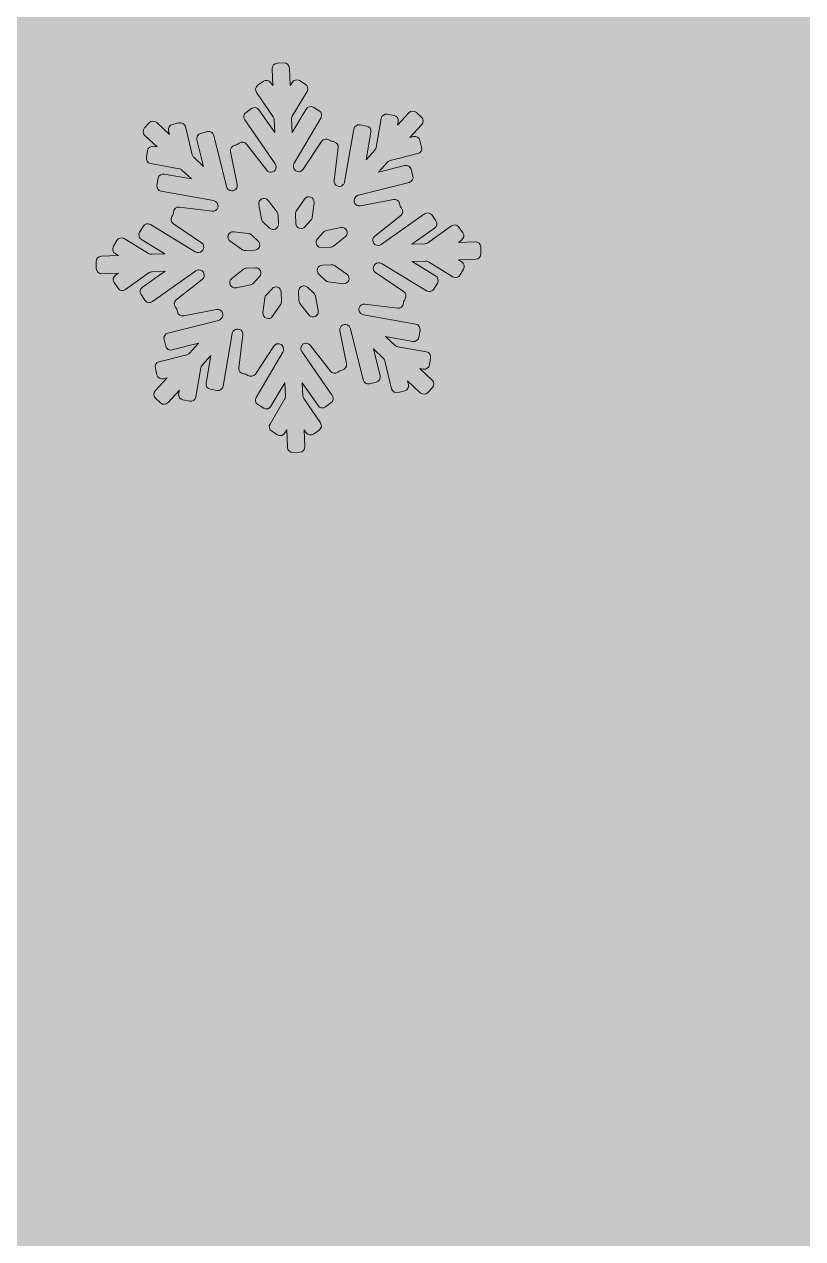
# Model space of a CAD drawing. Header units: millimetres. Extents: x 38 to 178, y -114 to -14.
# Drawn here: x 157.59 to 167.69, y -63.07 to -47.31 of the extents above; entities that cross this region are included whole.
import ezdxf

# ---------------------------------------------------------------- set-up
doc = ezdxf.new("R2010")
doc.units = ezdxf.units.MM
doc.header["$MEASUREMENT"] = 0
doc.layers.add('engraving', color=7, linetype='Continuous')
doc.layers.add('Layer 1', color=7, linetype='Continuous')

msp = doc.modelspace()

# ---------------------------------------------------------------- hatches: boundary and pattern name
at = {"layer": 'Layer 1'}
h = msp.add_hatch(color=2, dxfattribs=at)
h.dxf.hatch_style = 2
edge = h.paths.add_edge_path()
edge.add_spline(control_points=[(156.519, -27.749), (156.519, -27.749), (153.715, -27.749), (153.715, -27.749), (153.018, -26.097), (151.442, -24.9), (149.578, -24.758), (151.083, -23.643), (152.063, -21.859), (152.063, -19.842), (152.063, -16.462), (149.323, -13.721), (145.942, -13.721), (142.562, -13.721), (139.821, -16.462), (139.821, -19.842), (139.821, -21.859), (140.801, -23.643), (142.306, -24.758), (140.442, -24.9), (138.866, -26.097), (138.17, -27.749), (138.17, -27.749), (135.366, -27.749), (135.366, -27.749), (135.366, -27.749), (114.098, -27.749), (114.098, -27.749), (114.098, -27.749), (114.098, -81.46), (114.098, -81.46), (114.098, -85.792), (114.949, -89.87), (116.651, -93.698), (118.352, -97.527), (120.654, -100.853), (123.553, -103.675), (126.454, -106.499), (129.818, -108.741), (133.645, -110.403), (137.474, -112.065), (141.552, -112.898), (145.884, -112.898), (150.215, -112.898), (154.313, -112.065), (158.181, -110.403), (162.047, -108.741), (165.432, -106.499), (168.331, -103.675), (171.231, -100.853), (173.532, -97.527), (175.234, -93.698), (176.934, -89.87), (177.786, -85.792), (177.786, -81.46), (177.786, -81.46), (177.786, -27.749), (177.786, -27.749), (177.786, -27.749), (156.519, -27.749), (156.519, -27.749)], knot_values=[0, 0, 0, 0, 1, 1, 1, 2, 2, 2, 3, 3, 3, 4, 4, 4, 5, 5, 5, 6, 6, 6, 7, 7, 7, 8, 8, 8, 9, 9, 9, 10, 10, 10, 11, 11, 11, 12, 12, 12, 13, 13, 13, 14, 14, 14, 15, 15, 15, 16, 16, 16, 17, 17, 17, 18, 18, 18, 19, 19, 19, 20, 20, 20, 20], degree=3, periodic=1)
edge = h.paths.add_edge_path()
edge.add_spline(control_points=[(142.135, -19.842), (142.135, -17.743), (143.843, -16.035), (145.942, -16.035), (148.042, -16.035), (149.75, -17.743), (149.75, -19.842), (149.75, -21.942), (148.042, -23.65), (145.942, -23.65), (143.843, -23.65), (142.135, -21.942), (142.135, -19.842)], knot_values=[0, 0, 0, 0, 1, 1, 1, 2, 2, 2, 3, 3, 3, 4, 4, 4, 4], degree=3, periodic=1)
edge = h.paths.add_edge_path()
edge.add_spline(control_points=[(151.163, -85.346), (149.655, -86.778), (147.895, -87.492), (145.884, -87.492), (143.95, -87.492), (142.231, -86.778), (140.722, -85.346), (139.214, -83.915), (138.461, -82.234), (138.461, -80.3), (138.461, -80.3), (138.461, -31.811), (138.461, -31.811), (138.461, -31.811), (153.425, -31.811), (153.425, -31.811), (153.425, -31.811), (153.425, -80.3), (153.425, -80.3), (153.425, -82.234), (152.67, -83.915), (151.163, -85.346)], knot_values=[0, 0, 0, 0, 1, 1, 1, 2, 2, 2, 3, 3, 3, 4, 4, 4, 5, 5, 5, 6, 6, 6, 7, 7, 7, 7], degree=3, periodic=1)

# ---------------------------------------------------------------- linework, layer by layer
at = {"layer": 'engraving', "lineweight": 0}
for points, knots in [([(163.511, -50.198), (163.509, -50.16), (163.477, -50.131), (163.439, -50.132), (163.439, -50.132), (163.221, -50.141), (163.221, -50.141), (163.221, -50.141), (163.262, -50.112), (163.262, -50.112), (163.292, -50.091), (163.3, -50.048), (163.279, -50.017), (163.279, -50.017), (163.228, -49.944), (163.228, -49.944), (163.206, -49.912), (163.163, -49.905), (163.132, -49.927), (163.132, -49.927), (162.823, -50.145), (162.823, -50.145), (162.812, -50.153), (162.799, -50.157), (162.786, -50.158), (162.786, -50.158), (162.619, -50.164), (162.619, -50.164), (162.619, -50.164), (162.913, -49.956), (162.913, -49.956), (162.944, -49.935), (162.951, -49.892), (162.93, -49.861), (162.93, -49.861), (162.879, -49.788), (162.879, -49.788), (162.857, -49.757), (162.814, -49.749), (162.783, -49.771), (162.783, -49.771), (162.22, -50.169), (162.22, -50.169), (162.209, -50.176), (162.197, -50.181), (162.183, -50.181), (162.183, -50.181), (162.18, -50.181), (162.18, -50.181), (162.114, -50.184), (162.083, -50.1), (162.135, -50.059), (162.135, -50.059), (162.473, -49.793), (162.473, -49.793), (162.502, -49.77), (162.507, -49.727), (162.485, -49.697), (162.485, -49.697), (162.474, -49.683), (162.474, -49.683), (162.467, -49.675), (162.463, -49.665), (162.461, -49.655), (162.461, -49.655), (162.457, -49.637), (162.457, -49.637), (162.45, -49.6), (162.414, -49.576), (162.377, -49.583), (162.377, -49.583), (161.95, -49.668), (161.95, -49.668), (161.885, -49.681), (161.842, -49.604), (161.886, -49.555), (161.886, -49.555), (161.893, -49.547), (161.893, -49.547), (161.902, -49.537), (161.914, -49.53), (161.927, -49.527), (161.927, -49.527), (162.581, -49.363), (162.581, -49.363), (162.618, -49.354), (162.64, -49.317), (162.631, -49.28), (162.631, -49.28), (162.609, -49.193), (162.609, -49.193), (162.6, -49.156), (162.563, -49.134), (162.526, -49.143), (162.526, -49.143), (162.184, -49.229), (162.184, -49.229), (162.184, -49.229), (162.302, -49.1), (162.302, -49.1), (162.311, -49.09), (162.323, -49.083), (162.336, -49.079), (162.336, -49.079), (162.694, -48.989), (162.694, -48.989), (162.731, -48.98), (162.753, -48.943), (162.744, -48.906), (162.744, -48.906), (162.722, -48.819), (162.722, -48.819), (162.713, -48.783), (162.676, -48.76), (162.639, -48.769), (162.639, -48.769), (162.592, -48.781), (162.592, -48.781), (162.592, -48.781), (162.746, -48.613), (162.746, -48.613), (162.771, -48.585), (162.77, -48.542), (162.742, -48.517), (162.742, -48.517), (162.677, -48.456), (162.677, -48.456), (162.649, -48.43), (162.605, -48.432), (162.58, -48.46), (162.58, -48.46), (162.433, -48.62), (162.433, -48.62), (162.433, -48.62), (162.441, -48.572), (162.441, -48.572), (162.448, -48.535), (162.423, -48.5), (162.386, -48.493), (162.386, -48.493), (162.299, -48.477), (162.299, -48.477), (162.262, -48.471), (162.226, -48.496), (162.22, -48.533), (162.22, -48.533), (162.154, -48.91), (162.154, -48.91), (162.152, -48.923), (162.146, -48.935), (162.137, -48.945), (162.137, -48.945), (162.024, -49.068), (162.024, -49.068), (162.024, -49.068), (162.087, -48.711), (162.087, -48.711), (162.093, -48.674), (162.068, -48.639), (162.031, -48.632), (162.031, -48.632), (161.945, -48.617), (161.945, -48.617), (161.907, -48.61), (161.871, -48.635), (161.865, -48.672), (161.865, -48.672), (161.745, -49.358), (161.745, -49.358), (161.743, -49.371), (161.737, -49.383), (161.728, -49.392), (161.728, -49.392), (161.728, -49.392), (161.728, -49.392), (161.683, -49.442), (161.602, -49.404), (161.61, -49.338), (161.61, -49.338), (161.662, -48.911), (161.662, -48.911), (161.666, -48.873), (161.64, -48.839), (161.602, -48.834), (161.602, -48.834), (161.586, -48.832), (161.586, -48.832), (161.575, -48.831), (161.565, -48.827), (161.556, -48.821), (161.556, -48.821), (161.542, -48.812), (161.542, -48.812), (161.511, -48.79), (161.468, -48.799), (161.447, -48.831), (161.447, -48.831), (161.207, -49.193), (161.207, -49.193), (161.171, -49.249), (161.084, -49.224), (161.082, -49.158), (161.082, -49.158), (161.081, -49.15), (161.081, -49.15), (161.081, -49.137), (161.084, -49.124), (161.091, -49.113), (161.091, -49.113), (161.438, -48.527), (161.438, -48.527), (161.457, -48.495), (161.447, -48.453), (161.415, -48.434), (161.415, -48.434), (161.339, -48.388), (161.339, -48.388), (161.307, -48.368), (161.264, -48.379), (161.244, -48.411), (161.244, -48.411), (161.064, -48.716), (161.064, -48.716), (161.064, -48.716), (161.057, -48.541), (161.057, -48.541), (161.056, -48.527), (161.06, -48.514), (161.066, -48.503), (161.066, -48.503), (161.257, -48.182), (161.257, -48.182), (161.276, -48.15), (161.266, -48.108), (161.234, -48.088), (161.234, -48.088), (161.158, -48.042), (161.158, -48.042), (161.125, -48.022), (161.083, -48.033), (161.063, -48.066), (161.063, -48.066), (161.039, -48.106), (161.039, -48.106), (161.039, -48.106), (161.03, -47.879), (161.03, -47.879), (161.028, -47.841), (160.997, -47.812), (160.959, -47.813), (160.959, -47.813), (160.871, -47.816), (160.871, -47.816), (160.833, -47.818), (160.803, -47.85), (160.805, -47.888), (160.805, -47.888), (160.814, -48.107), (160.814, -48.107), (160.814, -48.107), (160.787, -48.069), (160.787, -48.069), (160.765, -48.037), (160.722, -48.029), (160.691, -48.051), (160.691, -48.051), (160.619, -48.102), (160.619, -48.102), (160.588, -48.124), (160.581, -48.167), (160.602, -48.197), (160.602, -48.197), (160.82, -48.512), (160.82, -48.512), (160.827, -48.523), (160.831, -48.535), (160.832, -48.548), (160.832, -48.548), (160.839, -48.717), (160.839, -48.717), (160.839, -48.717), (160.634, -48.421), (160.634, -48.421), (160.612, -48.39), (160.569, -48.382), (160.538, -48.404), (160.538, -48.404), (160.466, -48.455), (160.466, -48.455), (160.435, -48.477), (160.428, -48.519), (160.449, -48.55), (160.449, -48.55), (160.844, -49.122), (160.844, -49.122), (160.852, -49.132), (160.856, -49.145), (160.856, -49.158), (160.856, -49.158), (160.856, -49.159), (160.856, -49.159), (160.859, -49.226), (160.774, -49.257), (160.734, -49.204), (160.734, -49.204), (160.474, -48.866), (160.474, -48.866), (160.45, -48.836), (160.407, -48.831), (160.377, -48.854), (160.377, -48.854), (160.364, -48.864), (160.364, -48.864), (160.356, -48.871), (160.346, -48.876), (160.335, -48.878), (160.335, -48.878), (160.319, -48.881), (160.319, -48.881), (160.282, -48.888), (160.258, -48.924), (160.265, -48.961), (160.265, -48.961), (160.35, -49.392), (160.35, -49.392), (160.363, -49.457), (160.285, -49.5), (160.236, -49.455), (160.236, -49.455), (160.232, -49.451), (160.232, -49.451), (160.222, -49.442), (160.215, -49.43), (160.212, -49.417), (160.212, -49.417), (160.048, -48.754), (160.048, -48.754), (160.039, -48.717), (160.002, -48.695), (159.965, -48.704), (159.965, -48.704), (159.879, -48.726), (159.879, -48.726), (159.843, -48.735), (159.82, -48.772), (159.829, -48.809), (159.829, -48.809), (159.915, -49.155), (159.915, -49.155), (159.915, -49.155), (159.788, -49.036), (159.788, -49.036), (159.779, -49.027), (159.772, -49.016), (159.769, -49.003), (159.769, -49.003), (159.679, -48.639), (159.679, -48.639), (159.67, -48.602), (159.632, -48.58), (159.595, -48.589), (159.595, -48.589), (159.51, -48.61), (159.51, -48.61), (159.473, -48.62), (159.451, -48.657), (159.46, -48.693), (159.46, -48.693), (159.472, -48.74), (159.472, -48.74), (159.472, -48.74), (159.307, -48.587), (159.307, -48.587), (159.279, -48.56), (159.235, -48.562), (159.21, -48.59), (159.21, -48.59), (159.15, -48.656), (159.15, -48.656), (159.125, -48.684), (159.126, -48.727), (159.154, -48.752), (159.154, -48.752), (159.315, -48.903), (159.315, -48.903), (159.315, -48.903), (159.268, -48.894), (159.268, -48.894), (159.23, -48.888), (159.194, -48.913), (159.188, -48.95), (159.188, -48.95), (159.173, -49.038), (159.173, -49.038), (159.166, -49.075), (159.191, -49.111), (159.228, -49.117), (159.228, -49.117), (159.6, -49.185), (159.6, -49.185), (159.613, -49.187), (159.625, -49.193), (159.635, -49.202), (159.635, -49.202), (159.758, -49.317), (159.758, -49.317), (159.758, -49.317), (159.406, -49.254), (159.406, -49.254), (159.369, -49.247), (159.333, -49.272), (159.326, -49.309), (159.326, -49.309), (159.311, -49.398), (159.311, -49.398), (159.304, -49.435), (159.329, -49.47), (159.366, -49.477), (159.366, -49.477), (160.044, -49.599), (160.044, -49.599), (160.057, -49.602), (160.069, -49.608), (160.078, -49.617), (160.078, -49.617), (160.081, -49.62), (160.081, -49.62), (160.13, -49.665), (160.092, -49.746), (160.026, -49.738), (160.026, -49.738), (159.604, -49.684), (159.604, -49.684), (159.566, -49.679), (159.532, -49.706), (159.527, -49.744), (159.527, -49.744), (159.525, -49.761), (159.525, -49.761), (159.524, -49.772), (159.52, -49.782), (159.514, -49.791), (159.514, -49.791), (159.505, -49.805), (159.505, -49.805), (159.484, -49.837), (159.492, -49.879), (159.523, -49.9), (159.523, -49.9), (159.887, -50.146), (159.887, -50.146), (159.942, -50.183), (159.917, -50.269), (159.851, -50.272), (159.851, -50.272), (159.843, -50.272), (159.843, -50.272), (159.829, -50.272), (159.816, -50.269), (159.804, -50.262), (159.804, -50.262), (159.226, -49.91), (159.226, -49.91), (159.194, -49.89), (159.151, -49.9), (159.132, -49.933), (159.132, -49.933), (159.086, -50.01), (159.086, -50.01), (159.067, -50.042), (159.077, -50.084), (159.109, -50.103), (159.109, -50.103), (159.413, -50.288), (159.413, -50.288), (159.413, -50.288), (159.24, -50.295), (159.24, -50.295), (159.227, -50.296), (159.213, -50.292), (159.202, -50.285), (159.202, -50.285), (158.885, -50.092), (158.885, -50.092), (158.853, -50.073), (158.81, -50.083), (158.79, -50.116), (158.79, -50.116), (158.745, -50.192), (158.745, -50.192), (158.726, -50.225), (158.736, -50.266), (158.768, -50.286), (158.768, -50.286), (158.811, -50.312), (158.811, -50.312), (158.811, -50.312), (158.585, -50.321), (158.585, -50.321), (158.548, -50.322), (158.518, -50.354), (158.52, -50.392), (158.52, -50.392), (158.523, -50.481), (158.523, -50.481), (158.525, -50.519), (158.557, -50.549), (158.594, -50.547), (158.594, -50.547), (158.813, -50.539), (158.813, -50.539), (158.813, -50.539), (158.772, -50.567), (158.772, -50.567), (158.741, -50.589), (158.734, -50.631), (158.755, -50.662), (158.755, -50.662), (158.806, -50.736), (158.806, -50.736), (158.828, -50.767), (158.871, -50.775), (158.902, -50.753), (158.902, -50.753), (159.211, -50.534), (159.211, -50.534), (159.222, -50.527), (159.235, -50.522), (159.248, -50.522), (159.248, -50.522), (159.415, -50.515), (159.415, -50.515), (159.415, -50.515), (159.121, -50.723), (159.121, -50.723), (159.09, -50.745), (159.083, -50.787), (159.104, -50.818), (159.104, -50.818), (159.155, -50.892), (159.155, -50.892), (159.176, -50.923), (159.22, -50.931), (159.251, -50.909), (159.251, -50.909), (159.814, -50.511), (159.814, -50.511), (159.825, -50.503), (159.837, -50.499), (159.851, -50.498), (159.851, -50.498), (159.854, -50.498), (159.854, -50.498), (159.92, -50.496), (159.951, -50.58), (159.899, -50.621), (159.899, -50.621), (159.561, -50.887), (159.561, -50.887), (159.532, -50.91), (159.526, -50.952), (159.549, -50.982), (159.549, -50.982), (159.56, -50.996), (159.56, -50.996), (159.567, -51.005), (159.571, -51.014), (159.573, -51.025), (159.573, -51.025), (159.577, -51.042), (159.577, -51.042), (159.584, -51.079), (159.62, -51.103), (159.657, -51.096), (159.657, -51.096), (160.084, -51.011), (160.084, -51.011), (160.148, -50.998), (160.192, -51.076), (160.148, -51.125), (160.148, -51.125), (160.14, -51.132), (160.14, -51.132), (160.131, -51.142), (160.12, -51.149), (160.107, -51.153), (160.107, -51.153), (159.453, -51.317), (159.453, -51.317), (159.416, -51.326), (159.394, -51.363), (159.403, -51.4), (159.403, -51.4), (159.424, -51.487), (159.424, -51.487), (159.433, -51.523), (159.471, -51.546), (159.508, -51.537), (159.508, -51.537), (159.85, -51.451), (159.85, -51.451), (159.85, -51.451), (159.732, -51.58), (159.732, -51.58), (159.723, -51.59), (159.711, -51.597), (159.698, -51.6), (159.698, -51.6), (159.34, -51.69), (159.34, -51.69), (159.303, -51.699), (159.281, -51.736), (159.29, -51.773), (159.29, -51.773), (159.311, -51.86), (159.311, -51.86), (159.321, -51.897), (159.358, -51.919), (159.395, -51.91), (159.395, -51.91), (159.441, -51.898), (159.441, -51.898), (159.441, -51.898), (159.288, -52.067), (159.288, -52.067), (159.263, -52.094), (159.264, -52.137), (159.292, -52.163), (159.292, -52.163), (159.357, -52.224), (159.357, -52.224), (159.385, -52.25), (159.428, -52.248), (159.454, -52.22), (159.454, -52.22), (159.601, -52.059), (159.601, -52.059), (159.601, -52.059), (159.592, -52.107), (159.592, -52.107), (159.586, -52.144), (159.611, -52.18), (159.648, -52.186), (159.648, -52.186), (159.735, -52.202), (159.735, -52.202), (159.772, -52.209), (159.808, -52.184), (159.814, -52.146), (159.814, -52.146), (159.88, -51.769), (159.88, -51.769), (159.882, -51.756), (159.888, -51.744), (159.897, -51.735), (159.897, -51.735), (160.009, -51.611), (160.009, -51.611), (160.009, -51.611), (159.947, -51.968), (159.947, -51.968), (159.941, -52.005), (159.965, -52.041), (160.003, -52.047), (160.003, -52.047), (160.089, -52.063), (160.089, -52.063), (160.127, -52.07), (160.163, -52.045), (160.169, -52.007), (160.169, -52.007), (160.288, -51.322), (160.288, -51.322), (160.291, -51.309), (160.297, -51.297), (160.305, -51.287), (160.305, -51.287), (160.305, -51.287), (160.305, -51.287), (160.35, -51.238), (160.432, -51.275), (160.424, -51.342), (160.424, -51.342), (160.372, -51.769), (160.372, -51.769), (160.368, -51.806), (160.394, -51.84), (160.432, -51.845), (160.432, -51.845), (160.448, -51.847), (160.448, -51.847), (160.459, -51.848), (160.469, -51.852), (160.478, -51.858), (160.478, -51.858), (160.491, -51.868), (160.491, -51.868), (160.523, -51.889), (160.566, -51.881), (160.587, -51.849), (160.587, -51.849), (160.826, -51.486), (160.826, -51.486), (160.863, -51.431), (160.949, -51.455), (160.952, -51.522), (160.952, -51.522), (160.952, -51.529), (160.952, -51.529), (160.953, -51.542), (160.95, -51.556), (160.943, -51.567), (160.943, -51.567), (160.596, -52.152), (160.596, -52.152), (160.577, -52.184), (160.587, -52.226), (160.619, -52.246), (160.619, -52.246), (160.695, -52.292), (160.695, -52.292), (160.727, -52.312), (160.77, -52.301), (160.789, -52.268), (160.789, -52.268), (160.97, -51.964), (160.97, -51.964), (160.97, -51.964), (160.977, -52.139), (160.977, -52.139), (160.978, -52.152), (160.974, -52.165), (160.967, -52.177), (160.967, -52.177), (160.777, -52.498), (160.777, -52.498), (160.758, -52.53), (160.768, -52.572), (160.8, -52.591), (160.8, -52.591), (160.876, -52.637), (160.876, -52.637), (160.909, -52.657), (160.951, -52.647), (160.971, -52.614), (160.971, -52.614), (160.995, -52.573), (160.995, -52.573), (160.995, -52.573), (161.004, -52.801), (161.004, -52.801), (161.005, -52.838), (161.037, -52.868), (161.075, -52.866), (161.075, -52.866), (161.163, -52.863), (161.163, -52.863), (161.201, -52.862), (161.23, -52.83), (161.229, -52.792), (161.229, -52.792), (161.22, -52.572), (161.22, -52.572), (161.22, -52.572), (161.247, -52.611), (161.247, -52.611), (161.268, -52.642), (161.311, -52.65), (161.343, -52.628), (161.343, -52.628), (161.415, -52.577), (161.415, -52.577), (161.446, -52.555), (161.453, -52.513), (161.432, -52.482), (161.432, -52.482), (161.214, -52.167), (161.214, -52.167), (161.207, -52.157), (161.203, -52.144), (161.202, -52.131), (161.202, -52.131), (161.195, -51.963), (161.195, -51.963), (161.195, -51.963), (161.4, -52.259), (161.4, -52.259), (161.421, -52.29), (161.465, -52.298), (161.496, -52.276), (161.496, -52.276), (161.568, -52.225), (161.568, -52.225), (161.599, -52.203), (161.606, -52.16), (161.585, -52.13), (161.585, -52.13), (161.19, -51.558), (161.19, -51.558), (161.182, -51.547), (161.178, -51.534), (161.177, -51.521), (161.177, -51.521), (161.177, -51.52), (161.177, -51.52), (161.175, -51.454), (161.259, -51.423), (161.3, -51.476), (161.3, -51.476), (161.56, -51.813), (161.56, -51.813), (161.583, -51.844), (161.627, -51.849), (161.657, -51.825), (161.657, -51.825), (161.67, -51.815), (161.67, -51.815), (161.678, -51.809), (161.688, -51.804), (161.699, -51.802), (161.699, -51.802), (161.715, -51.799), (161.715, -51.799), (161.752, -51.791), (161.776, -51.755), (161.769, -51.718), (161.769, -51.718), (161.684, -51.288), (161.684, -51.288), (161.671, -51.223), (161.749, -51.179), (161.798, -51.224), (161.798, -51.224), (161.802, -51.228), (161.802, -51.228), (161.812, -51.237), (161.819, -51.249), (161.822, -51.262), (161.822, -51.262), (161.986, -51.925), (161.986, -51.925), (161.995, -51.962), (162.032, -51.984), (162.069, -51.975), (162.069, -51.975), (162.154, -51.954), (162.154, -51.954), (162.191, -51.945), (162.213, -51.907), (162.204, -51.871), (162.204, -51.871), (162.119, -51.524), (162.119, -51.524), (162.119, -51.524), (162.245, -51.643), (162.245, -51.643), (162.255, -51.652), (162.262, -51.664), (162.265, -51.677), (162.265, -51.677), (162.355, -52.04), (162.355, -52.04), (162.364, -52.077), (162.402, -52.1), (162.438, -52.09), (162.438, -52.09), (162.524, -52.069), (162.524, -52.069), (162.561, -52.06), (162.583, -52.023), (162.574, -51.986), (162.574, -51.986), (162.562, -51.939), (162.562, -51.939), (162.562, -51.939), (162.727, -52.093), (162.727, -52.093), (162.755, -52.119), (162.798, -52.117), (162.824, -52.089), (162.824, -52.089), (162.884, -52.024), (162.884, -52.024), (162.909, -51.996), (162.908, -51.953), (162.88, -51.927), (162.88, -51.927), (162.719, -51.777), (162.719, -51.777), (162.719, -51.777), (162.766, -51.785), (162.766, -51.785), (162.804, -51.792), (162.839, -51.767), (162.846, -51.729), (162.846, -51.729), (162.861, -51.641), (162.861, -51.641), (162.868, -51.604), (162.843, -51.569), (162.806, -51.562), (162.806, -51.562), (162.434, -51.495), (162.434, -51.495), (162.421, -51.492), (162.409, -51.486), (162.399, -51.477), (162.399, -51.477), (162.276, -51.362), (162.276, -51.362), (162.276, -51.362), (162.628, -51.426), (162.628, -51.426), (162.665, -51.433), (162.701, -51.408), (162.708, -51.37), (162.708, -51.37), (162.723, -51.282), (162.723, -51.282), (162.729, -51.245), (162.705, -51.209), (162.668, -51.203), (162.668, -51.203), (161.99, -51.08), (161.99, -51.08), (161.977, -51.078), (161.965, -51.072), (161.956, -51.063), (161.956, -51.063), (161.952, -51.06), (161.952, -51.06), (161.904, -51.014), (161.942, -50.933), (162.008, -50.942), (162.008, -50.942), (162.43, -50.995), (162.43, -50.995), (162.468, -51), (162.502, -50.973), (162.507, -50.936), (162.507, -50.936), (162.509, -50.918), (162.509, -50.918), (162.51, -50.908), (162.514, -50.898), (162.52, -50.889), (162.52, -50.889), (162.529, -50.874), (162.529, -50.874), (162.55, -50.843), (162.542, -50.801), (162.51, -50.78), (162.51, -50.78), (162.147, -50.533), (162.147, -50.533), (162.092, -50.496), (162.117, -50.411), (162.183, -50.408), (162.183, -50.408), (162.191, -50.408), (162.191, -50.408), (162.205, -50.407), (162.218, -50.411), (162.23, -50.418), (162.23, -50.418), (162.808, -50.77), (162.808, -50.77), (162.84, -50.79), (162.883, -50.779), (162.902, -50.746), (162.902, -50.746), (162.948, -50.67), (162.948, -50.67), (162.967, -50.637), (162.956, -50.596), (162.924, -50.576), (162.924, -50.576), (162.621, -50.391), (162.621, -50.391), (162.621, -50.391), (162.794, -50.384), (162.794, -50.384), (162.807, -50.384), (162.82, -50.387), (162.832, -50.394), (162.832, -50.394), (163.149, -50.587), (163.149, -50.587), (163.181, -50.607), (163.224, -50.596), (163.243, -50.564), (163.243, -50.564), (163.289, -50.487), (163.289, -50.487), (163.308, -50.455), (163.297, -50.413), (163.265, -50.393), (163.265, -50.393), (163.223, -50.368), (163.223, -50.368), (163.223, -50.368), (163.448, -50.359), (163.448, -50.359), (163.486, -50.357), (163.516, -50.326), (163.514, -50.288), (163.514, -50.288), (163.511, -50.198), (163.511, -50.198)], [0, 0, 0, 0, 1, 1, 1, 2, 2, 2, 3, 3, 3, 4, 4, 4, 5, 5, 5, 6, 6, 6, 7, 7, 7, 8, 8, 8, 9, 9, 9, 10, 10, 10, 11, 11, 11, 12, 12, 12, 13, 13, 13, 14, 14, 14, 15, 15, 15, 16, 16, 16, 17, 17, 17, 18, 18, 18, 19, 19, 19, 20, 20, 20, 21, 21, 21, 22, 22, 22, 23, 23, 23, 24, 24, 24, 25, 25, 25, 26, 26, 26, 27, 27, 27, 28, 28, 28, 29, 29, 29, 30, 30, 30, 31, 31, 31, 32, 32, 32, 33, 33, 33, 34, 34, 34, 35, 35, 35, 36, 36, 36, 37, 37, 37, 38, 38, 38, 39, 39, 39, 40, 40, 40, 41, 41, 41, 42, 42, 42, 43, 43, 43, 44, 44, 44, 45, 45, 45, 46, 46, 46, 47, 47, 47, 48, 48, 48, 49, 49, 49, 50, 50, 50, 51, 51, 51, 52, 52, 52, 53, 53, 53, 54, 54, 54, 55, 55, 55, 56, 56, 56, 57, 57, 57, 58, 58, 58, 59, 59, 59, 60, 60, 60, 61, 61, 61, 62, 62, 62, 63, 63, 63, 64, 64, 64, 65, 65, 65, 66, 66, 66, 67, 67, 67, 68, 68, 68, 69, 69, 69, 70, 70, 70, 71, 71, 71, 72, 72, 72, 73, 73, 73, 74, 74, 74, 75, 75, 75, 76, 76, 76, 77, 77, 77, 78, 78, 78, 79, 79, 79, 80, 80, 80, 81, 81, 81, 82, 82, 82, 83, 83, 83, 84, 84, 84, 85, 85, 85, 86, 86, 86, 87, 87, 87, 88, 88, 88, 89, 89, 89, 90, 90, 90, 91, 91, 91, 92, 92, 92, 93, 93, 93, 94, 94, 94, 95, 95, 95, 96, 96, 96, 97, 97, 97, 98, 98, 98, 99, 99, 99, 100, 100, 100, 101, 101, 101, 102, 102, 102, 103, 103, 103, 104, 104, 104, 105, 105, 105, 106, 106, 106, 107, 107, 107, 108, 108, 108, 109, 109, 109, 110, 110, 110, 111, 111, 111, 112, 112, 112, 113, 113, 113, 114, 114, 114, 115, 115, 115, 116, 116, 116, 117, 117, 117, 118, 118, 118, 119, 119, 119, 120, 120, 120, 121, 121, 121, 122, 122, 122, 123, 123, 123, 124, 124, 124, 125, 125, 125, 126, 126, 126, 127, 127, 127, 128, 128, 128, 129, 129, 129, 130, 130, 130, 131, 131, 131, 132, 132, 132, 133, 133, 133, 134, 134, 134, 135, 135, 135, 136, 136, 136, 137, 137, 137, 138, 138, 138, 139, 139, 139, 140, 140, 140, 141, 141, 141, 142, 142, 142, 143, 143, 143, 144, 144, 144, 145, 145, 145, 146, 146, 146, 147, 147, 147, 148, 148, 148, 149, 149, 149, 150, 150, 150, 151, 151, 151, 152, 152, 152, 153, 153, 153, 154, 154, 154, 155, 155, 155, 156, 156, 156, 157, 157, 157, 158, 158, 158, 159, 159, 159, 160, 160, 160, 161, 161, 161, 162, 162, 162, 163, 163, 163, 164, 164, 164, 165, 165, 165, 166, 166, 166, 167, 167, 167, 168, 168, 168, 169, 169, 169, 170, 170, 170, 171, 171, 171, 172, 172, 172, 173, 173, 173, 174, 174, 174, 175, 175, 175, 176, 176, 176, 177, 177, 177, 178, 178, 178, 179, 179, 179, 180, 180, 180, 181, 181, 181, 182, 182, 182, 183, 183, 183, 184, 184, 184, 185, 185, 185, 186, 186, 186, 187, 187, 187, 188, 188, 188, 189, 189, 189, 190, 190, 190, 191, 191, 191, 192, 192, 192, 193, 193, 193, 194, 194, 194, 195, 195, 195, 196, 196, 196, 197, 197, 197, 198, 198, 198, 199, 199, 199, 200, 200, 200, 201, 201, 201, 202, 202, 202, 203, 203, 203, 204, 204, 204, 205, 205, 205, 206, 206, 206, 207, 207, 207, 208, 208, 208, 209, 209, 209, 210, 210, 210, 211, 211, 211, 212, 212, 212, 213, 213, 213, 214, 214, 214, 215, 215, 215, 216, 216, 216, 217, 217, 217, 218, 218, 218, 219, 219, 219, 220, 220, 220, 221, 221, 221, 222, 222, 222, 223, 223, 223, 224, 224, 224, 225, 225, 225, 226, 226, 226, 227, 227, 227, 228, 228, 228, 229, 229, 229, 230, 230, 230, 231, 231, 231, 232, 232, 232, 233, 233, 233, 234, 234, 234, 235, 235, 235, 236, 236, 236, 237, 237, 237, 238, 238, 238, 239, 239, 239, 240, 240, 240, 241, 241, 241, 242, 242, 242, 243, 243, 243, 244, 244, 244, 245, 245, 245, 246, 246, 246, 247, 247, 247, 248, 248, 248, 249, 249, 249, 250, 250, 250, 251, 251, 251, 252, 252, 252, 253, 253, 253, 254, 254, 254, 255, 255, 255, 256, 256, 256, 257, 257, 257, 258, 258, 258, 259, 259, 259, 260, 260, 260, 261, 261, 261, 262, 262, 262, 263, 263, 263, 264, 264, 264, 265, 265, 265, 266, 266, 266, 267, 267, 267, 268, 268, 268, 269, 269, 269, 270, 270, 270, 271, 271, 271, 272, 272, 272, 273, 273, 273, 274, 274, 274, 275, 275, 275, 276, 276, 276, 277, 277, 277, 278, 278, 278, 279, 279, 279, 280, 280, 280, 281, 281, 281, 282, 282, 282, 283, 283, 283, 284, 284, 284, 285, 285, 285, 286, 286, 286, 287, 287, 287, 288, 288, 288, 289, 289, 289, 290, 290, 290, 291, 291, 291, 292, 292, 292, 293, 293, 293, 294, 294, 294, 295, 295, 295, 296, 296, 296, 297, 297, 297, 298, 298, 298, 299, 299, 299, 300, 300, 300, 301, 301, 301, 302, 302, 302, 303, 303, 303, 304, 304, 304, 305, 305, 305, 306, 306, 306, 307, 307, 307, 308, 308, 308, 309, 309, 309, 310, 310, 310, 311, 311, 311, 312, 312, 312, 313, 313, 313, 314, 314, 314, 315, 315, 315, 316, 316, 316, 317, 317, 317, 318, 318, 318, 319, 319, 319, 320, 320, 320, 321, 321, 321, 322, 322, 322, 323, 323, 323, 324, 324, 324, 325, 325, 325, 326, 326, 326, 327, 327, 327, 328, 328, 328, 329, 329, 329, 330, 330, 330, 331, 331, 331, 332, 332, 332, 333, 333, 333, 334, 334, 334, 335, 335, 335, 336, 336, 336, 336]), ([(160.753, -49.598), (160.753, -49.598), (160.868, -49.747), (160.868, -49.747), (160.876, -49.759), (160.881, -49.772), (160.882, -49.787), (160.882, -49.787), (160.887, -49.903), (160.887, -49.903), (160.889, -49.964), (160.816, -49.997), (160.771, -49.955), (160.771, -49.955), (160.689, -49.878), (160.689, -49.878), (160.678, -49.868), (160.671, -49.855), (160.668, -49.841), (160.668, -49.841), (160.631, -49.653), (160.631, -49.653), (160.617, -49.582), (160.708, -49.541), (160.753, -49.598)], [0, 0, 0, 0, 1, 1, 1, 2, 2, 2, 3, 3, 3, 4, 4, 4, 5, 5, 5, 6, 6, 6, 7, 7, 7, 8, 8, 8, 8]), ([(161.112, -49.894), (161.112, -49.894), (161.107, -49.778), (161.107, -49.778), (161.106, -49.764), (161.11, -49.75), (161.118, -49.738), (161.118, -49.738), (161.223, -49.58), (161.223, -49.58), (161.263, -49.519), (161.357, -49.554), (161.348, -49.626), (161.348, -49.626), (161.325, -49.816), (161.325, -49.816), (161.323, -49.83), (161.317, -49.843), (161.307, -49.854), (161.307, -49.854), (161.231, -49.938), (161.231, -49.938), (161.189, -49.983), (161.114, -49.956), (161.112, -49.894)], [0, 0, 0, 0, 1, 1, 1, 2, 2, 2, 3, 3, 3, 4, 4, 4, 5, 5, 5, 6, 6, 6, 7, 7, 7, 8, 8, 8, 8]), ([(161.393, -50.095), (161.393, -50.095), (161.472, -50.008), (161.472, -50.008), (161.482, -49.998), (161.495, -49.99), (161.51, -49.987), (161.51, -49.987), (161.698, -49.95), (161.698, -49.95), (161.769, -49.936), (161.81, -50.026), (161.754, -50.071), (161.754, -50.071), (161.602, -50.19), (161.602, -50.19), (161.591, -50.199), (161.577, -50.205), (161.562, -50.205), (161.562, -50.205), (161.447, -50.21), (161.447, -50.21), (161.386, -50.212), (161.352, -50.14), (161.393, -50.095)], [0, 0, 0, 0, 1, 1, 1, 2, 2, 2, 3, 3, 3, 4, 4, 4, 5, 5, 5, 6, 6, 6, 7, 7, 7, 8, 8, 8, 8]), ([(160.422, -50.236), (160.422, -50.236), (160.261, -50.127), (160.261, -50.127), (160.202, -50.086), (160.237, -49.993), (160.308, -50.002), (160.308, -50.002), (160.497, -50.026), (160.497, -50.026), (160.512, -50.028), (160.525, -50.034), (160.535, -50.044), (160.535, -50.044), (160.622, -50.125), (160.622, -50.125), (160.666, -50.166), (160.638, -50.241), (160.577, -50.243), (160.577, -50.243), (160.463, -50.248), (160.463, -50.248), (160.449, -50.248), (160.434, -50.244), (160.422, -50.236)], [0, 0, 0, 0, 1, 1, 1, 2, 2, 2, 3, 3, 3, 4, 4, 4, 5, 5, 5, 6, 6, 6, 7, 7, 7, 8, 8, 8, 8]), ([(160.64, -50.585), (160.64, -50.585), (160.561, -50.671), (160.561, -50.671), (160.552, -50.682), (160.539, -50.689), (160.524, -50.692), (160.524, -50.692), (160.336, -50.73), (160.336, -50.73), (160.265, -50.744), (160.223, -50.653), (160.28, -50.609), (160.28, -50.609), (160.432, -50.489), (160.432, -50.489), (160.443, -50.48), (160.457, -50.475), (160.472, -50.474), (160.472, -50.474), (160.587, -50.47), (160.587, -50.47), (160.648, -50.468), (160.681, -50.54), (160.64, -50.585)], [0, 0, 0, 0, 1, 1, 1, 2, 2, 2, 3, 3, 3, 4, 4, 4, 5, 5, 5, 6, 6, 6, 7, 7, 7, 8, 8, 8, 8]), ([(161.612, -50.443), (161.612, -50.443), (161.772, -50.553), (161.772, -50.553), (161.832, -50.593), (161.797, -50.686), (161.725, -50.677), (161.725, -50.677), (161.537, -50.653), (161.537, -50.653), (161.522, -50.651), (161.509, -50.645), (161.498, -50.635), (161.498, -50.635), (161.412, -50.555), (161.412, -50.555), (161.368, -50.513), (161.395, -50.439), (161.456, -50.436), (161.456, -50.436), (161.57, -50.432), (161.57, -50.432), (161.585, -50.431), (161.599, -50.435), (161.612, -50.443)], [0, 0, 0, 0, 1, 1, 1, 2, 2, 2, 3, 3, 3, 4, 4, 4, 5, 5, 5, 6, 6, 6, 7, 7, 7, 8, 8, 8, 8]), ([(160.922, -50.785), (160.922, -50.785), (160.927, -50.901), (160.927, -50.901), (160.928, -50.915), (160.924, -50.93), (160.916, -50.942), (160.916, -50.942), (160.811, -51.1), (160.811, -51.1), (160.771, -51.16), (160.677, -51.125), (160.686, -51.054), (160.686, -51.054), (160.709, -50.864), (160.709, -50.864), (160.711, -50.849), (160.717, -50.836), (160.727, -50.826), (160.727, -50.826), (160.803, -50.742), (160.803, -50.742), (160.844, -50.696), (160.92, -50.724), (160.922, -50.785)], [0, 0, 0, 0, 1, 1, 1, 2, 2, 2, 3, 3, 3, 4, 4, 4, 5, 5, 5, 6, 6, 6, 7, 7, 7, 8, 8, 8, 8]), ([(161.281, -51.081), (161.281, -51.081), (161.166, -50.932), (161.166, -50.932), (161.157, -50.921), (161.153, -50.907), (161.152, -50.893), (161.152, -50.893), (161.147, -50.777), (161.147, -50.777), (161.145, -50.716), (161.218, -50.682), (161.263, -50.724), (161.263, -50.724), (161.345, -50.801), (161.345, -50.801), (161.356, -50.811), (161.363, -50.824), (161.366, -50.838), (161.366, -50.838), (161.403, -51.026), (161.403, -51.026), (161.417, -51.097), (161.325, -51.139), (161.281, -51.081)], [0, 0, 0, 0, 1, 1, 1, 2, 2, 2, 3, 3, 3, 4, 4, 4, 5, 5, 5, 6, 6, 6, 7, 7, 7, 8, 8, 8, 8])]:
    msp.add_open_spline(points, degree=3, knots=knots, dxfattribs=at)
at = {"layer": 'Layer 1', "lineweight": 0}
msp.add_open_spline([(156.519, -27.749), (156.519, -27.749), (153.715, -27.749), (153.715, -27.749), (153.018, -26.097), (151.442, -24.9), (149.578, -24.758), (151.083, -23.643), (152.063, -21.859), (152.063, -19.842), (152.063, -16.462), (149.323, -13.721), (145.942, -13.721), (142.562, -13.721), (139.821, -16.462), (139.821, -19.842), (139.821, -21.859), (140.801, -23.643), (142.306, -24.758), (140.442, -24.9), (138.866, -26.097), (138.17, -27.749), (138.17, -27.749), (135.366, -27.749), (135.366, -27.749), (135.366, -27.749), (114.098, -27.749), (114.098, -27.749), (114.098, -27.749), (114.098, -81.46), (114.098, -81.46), (114.098, -85.792), (114.949, -89.87), (116.651, -93.698), (118.352, -97.527), (120.654, -100.853), (123.553, -103.675), (126.454, -106.499), (129.818, -108.741), (133.645, -110.403), (137.474, -112.065), (141.552, -112.898), (145.884, -112.898), (150.215, -112.898), (154.313, -112.065), (158.181, -110.403), (162.047, -108.741), (165.432, -106.499), (168.331, -103.675), (171.231, -100.853), (173.532, -97.527), (175.234, -93.698), (176.934, -89.87), (177.786, -85.792), (177.786, -81.46), (177.786, -81.46), (177.786, -27.749), (177.786, -27.749), (177.786, -27.749), (156.519, -27.749), (156.519, -27.749)], degree=3, knots=[0, 0, 0, 0, 1, 1, 1, 2, 2, 2, 3, 3, 3, 4, 4, 4, 5, 5, 5, 6, 6, 6, 7, 7, 7, 8, 8, 8, 9, 9, 9, 10, 10, 10, 11, 11, 11, 12, 12, 12, 13, 13, 13, 14, 14, 14, 15, 15, 15, 16, 16, 16, 17, 17, 17, 18, 18, 18, 19, 19, 19, 20, 20, 20, 20], dxfattribs=at)

doc.saveas('drawing.dxf')
